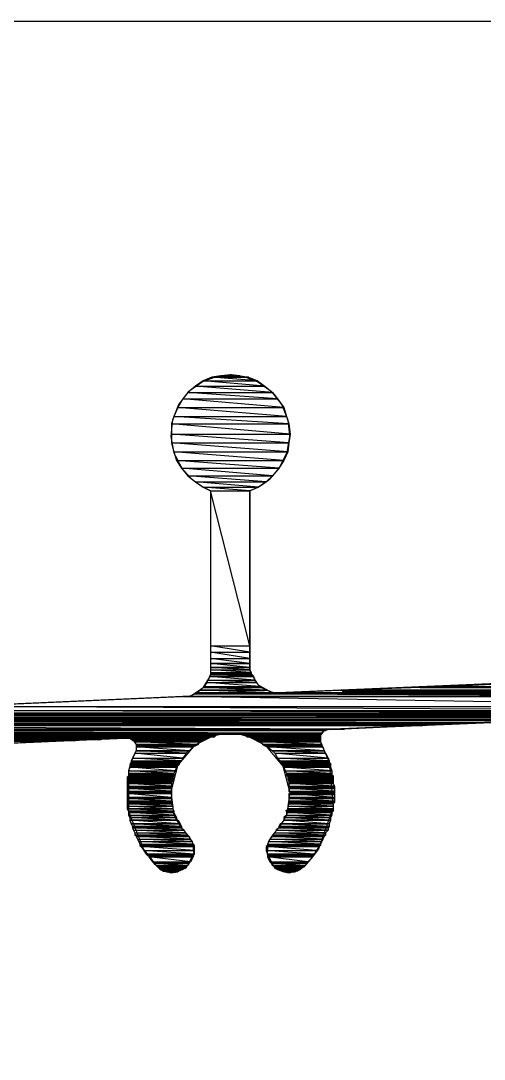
# Model space of a CAD drawing. Extents: x 0 to 8.2, y 0 to 11.7.
# Drawn here: x 2.998 to 3.61, y 5.639 to 7.012 of the extents above; entities that cross this region are included whole.
import ezdxf

# ---------------------------------------------------------------- set-up
doc = ezdxf.new("R2010")
doc.units = 0
doc.layers.get('0').update_dxf_attribs({"linetype": 'CONTINUOUS'})

msp = doc.modelspace()

# ---------------------------------------------------------------- linework, layer by layer
at = {"color": 0, "const_width": 0.00167}
for points in [[(3.86301, 7.01124), (1.35221, 7.01124)], [(3.3004, 6.39051), (3.3004, 6.162), (3.3004, 6.15365), (3.30203, 6.14903), (3.31185, 6.13357), (3.32747, 6.12478), (3.33208, 6.12354), (3.34044, 6.12354), (3.89133, 6.14697), (3.90136, 6.14865), (3.90804, 6.15033), (3.91635, 6.15696), (3.92144, 6.162), (3.92643, 6.16862), (3.92811, 6.17697), (3.92979, 6.18533), (3.92979, 6.76758), (3.88803, 6.76758)], [(3.3004, 6.39051), (3.31207, 6.39551), (3.3221, 6.40218), (3.32693, 6.40597), (3.33919, 6.42025), (3.34944, 6.44081), (3.35325, 6.46257), (3.35092, 6.48421), (3.34272, 6.50439), (3.32915, 6.52171), (3.31049, 6.53483), (3.29308, 6.54139), (3.28711, 6.54237), (3.27533, 6.54406), (3.26199, 6.54237), (3.25597, 6.5415), (3.23856, 6.53521), (3.21989, 6.52214), (3.20637, 6.50467), (3.19835, 6.48421), (3.19618, 6.46229), (3.20025, 6.44032), (3.21094, 6.41982), (3.22364, 6.40587), (3.22863, 6.40218), (3.23867, 6.39551), (3.24864, 6.39051)], [(1.96658, 6.39051), (1.96658, 6.10519), (1.96821, 6.0969), (1.97157, 6.08686), (1.97657, 6.08018), (1.98156, 6.07357), (1.9899, 6.06853), (1.99821, 6.06689), (2.00836, 6.06521), (3.21186, 6.11854), (3.22032, 6.11854), (3.22407, 6.12022), (3.23822, 6.12983), (3.2474, 6.14447), (3.24864, 6.14865), (3.24864, 6.15696), (3.24864, 6.39051)], [(3.96149, 5.63971), (3.74615, 5.63971), (3.74615, 5.68815), (3.88971, 5.68815), (3.89968, 5.68978), (3.90429, 5.69189), (3.91769, 5.70047), (3.926, 5.71479), (3.92811, 5.71978), (3.92979, 5.72814), (3.92979, 6.05524), (3.92811, 6.06521), (3.92725, 6.06896), (3.91678, 6.08524), (3.90132, 6.09483), (3.898, 6.09521), (3.88803, 6.09521), (3.40554, 6.07519), (3.39887, 6.07357), (3.39551, 6.07021), (3.39387, 6.06689), (3.39387, 6.06185), (3.39387, 6.05854)], [(3.15013, 6.04676), (3.15013, 6.05176), (3.15013, 6.05524), (3.14675, 6.06022), (3.14176, 6.06353), (3.13846, 6.06353), (2.07178, 6.01676), (2.06668, 6.01676), (2.06332, 6.01346), (2.06, 6.0101), (2.06, 6.0051), (2.06168, 6.00011)], [(3.3304, 5.935), (3.33876, 5.94499), (3.34554, 5.95503), (3.34956, 5.96311), (3.35351, 5.99138), (3.3444, 6.02621), (3.32129, 6.05388), (3.29601, 6.06711), (3.28711, 6.06853), (3.27533, 6.06853), (3.26199, 6.06853), (3.25315, 6.06711), (3.22797, 6.05436), (3.20518, 6.02746), (3.19624, 5.99274), (3.19982, 5.96365), (3.20356, 5.95503), (3.21024, 5.94499), (3.21864, 5.935)], [(3.37386, 5.89501), (3.38385, 5.90668), (3.39133, 5.91672), (3.41097, 5.97254), (3.40549, 6.03179), (3.4005, 6.04346), (3.39387, 6.05854)], [(3.15013, 6.04676), (3.14344, 6.03179), (3.14051, 6.02138), (3.14008, 5.96696), (3.15978, 5.91667), (3.16689, 5.90831), (3.17686, 5.89501)], [(3.17686, 5.89501), (3.18186, 5.88997), (3.18587, 5.88747), (3.20171, 5.88596), (3.21815, 5.89501), (3.22651, 5.91162), (3.22456, 5.92649), (3.222, 5.93001), (3.21864, 5.935)], [(3.3304, 5.935), (3.3271, 5.93001), (3.32476, 5.92594), (3.32346, 5.91043), (3.33208, 5.89437), (3.34819, 5.88618), (3.36322, 5.88764), (3.36719, 5.88997), (3.37386, 5.89501)]]:
    msp.add_lwpolyline(points, dxfattribs=at)
at = {"color": 0}
for points in [[(3.25032, 6.54075), (3.23867, 6.53575), (3.31044, 6.53575), (3.25032, 6.54075)], [(3.26199, 6.54237), (3.25032, 6.54075), (3.29878, 6.54075), (3.26199, 6.54237)], [(3.25032, 6.54075), (3.29878, 6.54075), (3.31044, 6.53575), (3.25032, 6.54075)], [(3.27533, 6.54406), (3.26199, 6.54237), (3.28711, 6.54237), (3.27533, 6.54406)], [(3.26199, 6.54237), (3.28711, 6.54237), (3.29878, 6.54075), (3.26199, 6.54237)], [(3.22863, 6.52908), (3.21864, 6.52072), (3.3304, 6.52072), (3.22863, 6.52908)], [(3.23867, 6.53575), (3.22863, 6.52908), (3.32042, 6.52908), (3.23867, 6.53575)], [(3.22863, 6.52908), (3.32042, 6.52908), (3.3304, 6.52072), (3.22863, 6.52908)], [(3.23867, 6.53575), (3.31044, 6.53575), (3.32042, 6.52908), (3.23867, 6.53575)], [(3.21186, 6.51232), (3.20518, 6.50065), (3.34554, 6.50065), (3.21186, 6.51232)], [(3.21864, 6.52072), (3.21186, 6.51232), (3.33708, 6.51232), (3.21864, 6.52072)], [(3.21186, 6.51232), (3.33708, 6.51232), (3.34554, 6.50065), (3.21186, 6.51232)], [(3.21864, 6.52072), (3.3304, 6.52072), (3.33708, 6.51232), (3.21864, 6.52072)], [(3.20518, 6.50065), (3.20019, 6.48893), (3.34885, 6.48893), (3.20518, 6.50065)], [(3.20518, 6.50065), (3.34554, 6.50065), (3.34885, 6.48893), (3.20518, 6.50065)], [(3.20019, 6.48893), (3.19689, 6.47894), (3.35221, 6.47894), (3.20019, 6.48893)], [(3.20019, 6.48893), (3.34885, 6.48893), (3.35221, 6.47894), (3.20019, 6.48893)], [(3.19689, 6.47894), (3.19689, 6.4656), (3.35385, 6.4656), (3.19689, 6.47894)], [(3.19689, 6.47894), (3.35221, 6.47894), (3.35385, 6.4656), (3.19689, 6.47894)], [(3.19689, 6.4656), (3.19689, 6.45394), (3.35221, 6.45394), (3.19689, 6.4656)], [(3.19689, 6.4656), (3.35385, 6.4656), (3.35221, 6.45394), (3.19689, 6.4656)], [(3.19689, 6.45394), (3.20019, 6.44228), (3.35053, 6.44228), (3.19689, 6.45394)], [(3.19689, 6.45394), (3.35221, 6.45394), (3.35053, 6.44228), (3.19689, 6.45394)], [(3.20019, 6.44228), (3.20356, 6.43061), (3.34554, 6.43061), (3.20019, 6.44228)], [(3.20019, 6.44228), (3.35053, 6.44228), (3.34554, 6.43061), (3.20019, 6.44228)], [(3.20356, 6.43061), (3.21024, 6.42051), (3.33876, 6.42051), (3.20356, 6.43061)], [(3.20356, 6.43061), (3.34554, 6.43061), (3.33876, 6.42051), (3.20356, 6.43061)], [(3.21024, 6.42051), (3.21864, 6.41054), (3.3304, 6.41054), (3.21024, 6.42051)], [(3.21024, 6.42051), (3.33876, 6.42051), (3.3304, 6.41054), (3.21024, 6.42051)], [(3.21864, 6.41054), (3.22863, 6.40218), (3.3221, 6.40218), (3.21864, 6.41054)], [(3.21864, 6.41054), (3.3304, 6.41054), (3.3221, 6.40218), (3.21864, 6.41054)], [(3.22863, 6.40218), (3.23867, 6.39551), (3.31207, 6.39551), (3.22863, 6.40218)], [(3.22863, 6.40218), (3.3221, 6.40218), (3.31207, 6.39551), (3.22863, 6.40218)], [(3.23867, 6.39551), (3.24864, 6.39051), (3.3004, 6.39051), (3.23867, 6.39551)], [(3.23867, 6.39551), (3.31207, 6.39551), (3.3004, 6.39051), (3.23867, 6.39551)], [(3.24864, 6.39051), (3.24864, 6.18533), (3.3004, 6.18533), (3.24864, 6.39051)], [(3.24864, 6.39051), (3.3004, 6.39051), (3.3004, 6.18533), (3.24864, 6.39051)], [(3.24864, 6.18533), (3.24864, 6.17697), (3.3004, 6.17697), (3.24864, 6.18533)], [(3.24864, 6.18533), (3.3004, 6.18533), (3.3004, 6.17697), (3.24864, 6.18533)], [(3.24864, 6.17697), (3.24864, 6.16862), (3.3004, 6.16862), (3.24864, 6.17697)], [(3.24864, 6.17697), (3.3004, 6.17697), (3.3004, 6.16862), (3.24864, 6.17697)], [(3.24864, 6.16862), (3.24864, 6.162), (3.3004, 6.162), (3.24864, 6.16862)], [(3.24864, 6.16862), (3.3004, 6.16862), (3.3004, 6.162), (3.24864, 6.16862)], [(3.24864, 6.162), (3.3004, 6.162), (3.24864, 6.162)], [(3.24864, 6.162), (3.24864, 6.15696), (3.3004, 6.15696), (3.24864, 6.162)], [(3.24864, 6.162), (3.3004, 6.162), (3.3004, 6.15696), (3.24864, 6.162)], [(3.24864, 6.15696), (3.24864, 6.15696), (3.3004, 6.15696), (3.24864, 6.15696)], [(3.24864, 6.15696), (3.3004, 6.15696), (3.3004, 6.15696), (3.24864, 6.15696)], [(3.24864, 6.15696), (3.24864, 6.15365), (3.3004, 6.15365), (3.24864, 6.15696)], [(3.24864, 6.15696), (3.3004, 6.15696), (3.3004, 6.15365), (3.24864, 6.15696)], [(3.24864, 6.15365), (3.24864, 6.15033), (3.30208, 6.15033), (3.24864, 6.15365)], [(3.24864, 6.15365), (3.3004, 6.15365), (3.30208, 6.15033), (3.24864, 6.15365)], [(3.24533, 6.14019), (3.24365, 6.13688), (3.30875, 6.13688), (3.24533, 6.14019)], [(3.24696, 6.14518), (3.24533, 6.14019), (3.30707, 6.14019), (3.24696, 6.14518)], [(3.24533, 6.14019), (3.30707, 6.14019), (3.30875, 6.13688), (3.24533, 6.14019)], [(3.24864, 6.14697), (3.24696, 6.14518), (3.30539, 6.14518), (3.24864, 6.14697)], [(3.24696, 6.14518), (3.30539, 6.14518), (3.30707, 6.14019), (3.24696, 6.14518)], [(3.24864, 6.15033), (3.24864, 6.14865), (3.30208, 6.14865), (3.24864, 6.15033)], [(3.24864, 6.15033), (3.30208, 6.15033), (3.30208, 6.14865), (3.24864, 6.15033)], [(3.24864, 6.14865), (3.30208, 6.14865), (3.24864, 6.14865)], [(3.24864, 6.14865), (3.24864, 6.14697), (3.30376, 6.14697), (3.24864, 6.14865)], [(3.24864, 6.14865), (3.30208, 6.14865), (3.30376, 6.14697), (3.24864, 6.14865)], [(3.24864, 6.14697), (3.30376, 6.14697), (3.30539, 6.14518), (3.24864, 6.14697)], [(3.23529, 6.1269), (3.23031, 6.12354), (3.33208, 6.12354), (3.23529, 6.1269)], [(3.23867, 6.13021), (3.23529, 6.1269), (3.32374, 6.1269), (3.23867, 6.13021)], [(3.23529, 6.1269), (3.32374, 6.1269), (3.23529, 6.1269)], [(3.23529, 6.1269), (3.32374, 6.1269), (3.33208, 6.12354), (3.23529, 6.1269)], [(3.24029, 6.13189), (3.23867, 6.13021), (3.31543, 6.13021), (3.24029, 6.13189)], [(3.23867, 6.13021), (3.31543, 6.13021), (3.32374, 6.1269), (3.23867, 6.13021)], [(3.24365, 6.13688), (3.24029, 6.13189), (3.31375, 6.13189), (3.24365, 6.13688)], [(3.24029, 6.13189), (3.31375, 6.13189), (3.31543, 6.13021), (3.24029, 6.13189)], [(3.24365, 6.13688), (3.30875, 6.13688), (3.31375, 6.13189), (3.24365, 6.13688)], [(3.41894, 6.1269), (3.35553, 6.12354), (3.97982, 6.12354), (3.41894, 6.1269)], [(3.41894, 6.1269), (3.97982, 6.1269), (3.97982, 6.12354), (3.41894, 6.1269)], [(3.42333, 6.12668), (3.97999, 6.12668), (3.97999, 6.125), (3.42333, 6.125), (3.42333, 6.12668)], [(3.52572, 6.13021), (3.42563, 6.1269), (3.97982, 6.1269), (3.52572, 6.13021)], [(3.42563, 6.1269), (3.97982, 6.1269), (3.42563, 6.1269)], [(3.56917, 6.13189), (3.52572, 6.13021), (3.97982, 6.13021), (3.56917, 6.13189)], [(3.52572, 6.13021), (3.97982, 6.13021), (3.97982, 6.1269), (3.52572, 6.13021)], [(3.67106, 6.13688), (3.56917, 6.13189), (3.97982, 6.13189), (3.67106, 6.13688)], [(3.56917, 6.13189), (3.97982, 6.13189), (3.97982, 6.13021), (3.56917, 6.13189)], [(3.21186, 6.11854), (2.92144, 6.10519), (3.97982, 6.10519), (3.21186, 6.11854)], [(3.22032, 6.11854), (3.21186, 6.11854), (3.97982, 6.11854), (3.22032, 6.11854)], [(3.21186, 6.11854), (3.97982, 6.11854), (3.97982, 6.10519), (3.21186, 6.11854)], [(3.22863, 6.12185), (3.22032, 6.11854), (3.97982, 6.11854), (3.22863, 6.12185)], [(3.22032, 6.11854), (3.97982, 6.11854), (3.97982, 6.11854), (3.22032, 6.11854)], [(3.23031, 6.12354), (3.22863, 6.12185), (3.97982, 6.12185), (3.23031, 6.12354)], [(3.22863, 6.12185), (3.97982, 6.12185), (3.97982, 6.11854), (3.22863, 6.12185)], [(3.23031, 6.12354), (3.23031, 6.12354), (3.34044, 6.12354), (3.23031, 6.12354)], [(3.23031, 6.12354), (3.33208, 6.12354), (3.34044, 6.12354), (3.23031, 6.12354)], [(3.23031, 6.12354), (3.97982, 6.12354), (3.97982, 6.12185), (3.23031, 6.12354)], [(3.35553, 6.12354), (3.34044, 6.12354), (3.97982, 6.12354), (3.35553, 6.12354)], [(3.35553, 6.12354), (3.97982, 6.12354), (3.97982, 6.12354), (3.35553, 6.12354)], [(2.79292, 6.10021), (2.71283, 6.0969), (3.97982, 6.0969), (2.79292, 6.10021)], [(2.92144, 6.10519), (2.79292, 6.10021), (3.97982, 6.10021), (2.92144, 6.10519)], [(2.79292, 6.10021), (3.97982, 6.10021), (3.97982, 6.0969), (2.79292, 6.10021)], [(2.92144, 6.10519), (3.97982, 6.10519), (3.97982, 6.10021), (2.92144, 6.10519)], [(2.4056, 6.08356), (2.36719, 6.08187), (3.55751, 6.08187), (2.4056, 6.08356)], [(2.51238, 6.08686), (2.4056, 6.08356), (3.59581, 6.08356), (2.51238, 6.08686)], [(2.4056, 6.08356), (3.59581, 6.08356), (3.55751, 6.08187), (2.4056, 6.08356)], [(2.51238, 6.08686), (3.70437, 6.08686), (3.59581, 6.08356), (2.51238, 6.08686)], [(2.51335, 6.08832), (3.70503, 6.08832), (3.70503, 6.08664), (2.51335, 6.08664), (2.51335, 6.08832)], [(2.59429, 6.09022), (2.51406, 6.08686), (3.70606, 6.08686), (2.59429, 6.09022)], [(2.51406, 6.08686), (3.70606, 6.08686), (2.51406, 6.08686)], [(2.62093, 6.09185), (2.59429, 6.09022), (3.7845, 6.09022), (2.62093, 6.09185)], [(2.59429, 6.09022), (3.7845, 6.09022), (3.70606, 6.08686), (2.59429, 6.09022)], [(2.68272, 6.09521), (2.62093, 6.09185), (3.81125, 6.09185), (2.68272, 6.09521)], [(2.62093, 6.09185), (3.81125, 6.09185), (3.7845, 6.09022), (2.62093, 6.09185)], [(2.68272, 6.09521), (3.87468, 6.09521), (3.81125, 6.09185), (2.68272, 6.09521)], [(2.71283, 6.0969), (2.69769, 6.09521), (3.97982, 6.09521), (2.71283, 6.0969)], [(2.69769, 6.09521), (3.88803, 6.09521), (2.69769, 6.09521)], [(2.69835, 6.095), (3.875, 6.095), (3.875, 6.09332), (2.69835, 6.09332), (2.69835, 6.095)], [(2.71283, 6.0969), (3.97982, 6.0969), (3.97982, 6.09521), (2.71283, 6.0969)], [(2.08501, 6.06999), (3.39501, 6.06999), (3.39501, 6.06836), (2.08501, 6.06836), (2.08501, 6.06999)], [(2.09179, 6.07021), (2.08675, 6.06853), (3.39551, 6.06853), (2.09179, 6.07021)], [(2.12011, 6.07021), (2.09179, 6.07021), (3.39551, 6.07021), (2.12011, 6.07021)], [(2.09179, 6.07021), (3.39551, 6.07021), (3.39551, 6.06853), (2.09179, 6.07021)], [(2.18685, 6.07357), (2.12011, 6.07021), (3.39551, 6.07021), (2.18685, 6.07357)], [(2.12011, 6.07021), (3.39551, 6.07021), (3.39551, 6.07021), (2.12011, 6.07021)], [(2.19189, 6.07357), (2.18685, 6.07357), (3.39887, 6.07357), (2.19189, 6.07357)], [(2.18685, 6.07357), (3.39887, 6.07357), (3.39551, 6.07021), (2.18685, 6.07357)], [(2.19168, 6.07497), (3.40001, 6.07497), (3.40001, 6.07335), (2.19168, 6.07335), (2.19168, 6.07497)], [(2.19189, 6.07357), (3.4005, 6.07357), (3.39887, 6.07357), (2.19189, 6.07357)], [(2.21365, 6.07519), (2.19353, 6.07357), (3.4005, 6.07357), (2.21365, 6.07519)], [(2.19353, 6.07357), (3.4005, 6.07357), (2.19353, 6.07357)], [(2.23529, 6.07519), (2.21365, 6.07519), (3.40554, 6.07519), (2.23529, 6.07519)], [(2.21365, 6.07519), (3.40554, 6.07519), (3.4005, 6.07357), (2.21365, 6.07519)], [(2.33886, 6.08018), (2.23529, 6.07519), (3.42563, 6.07519), (2.33886, 6.08018)], [(2.23529, 6.07519), (3.42563, 6.07519), (3.40554, 6.07519), (2.23529, 6.07519)], [(2.36719, 6.08187), (2.33886, 6.08018), (3.52908, 6.08018), (2.36719, 6.08187)], [(2.33886, 6.08018), (3.52908, 6.08018), (3.42563, 6.07519), (2.33886, 6.08018)], [(2.36719, 6.08187), (3.55751, 6.08187), (3.52908, 6.08018), (2.36719, 6.08187)], [(1.87136, 6.06022), (3.06, 6.06022), (2.99658, 6.05854), (1.87136, 6.06022)], [(1.88146, 6.06185), (1.87804, 6.06022), (3.06999, 6.06022), (1.88146, 6.06185)], [(1.87804, 6.06022), (3.06999, 6.06022), (1.87804, 6.06022)], [(1.87831, 6.06168), (3.06168, 6.06168), (3.06168, 6.06), (1.87831, 6.06), (1.87831, 6.06168)], [(1.88644, 6.06185), (1.88146, 6.06185), (3.07835, 6.06185), (1.88644, 6.06185)], [(1.88146, 6.06185), (3.07835, 6.06185), (3.06999, 6.06022), (1.88146, 6.06185)], [(1.88981, 6.06353), (1.88644, 6.06185), (3.10346, 6.06185), (1.88981, 6.06353)], [(1.88644, 6.06185), (3.09842, 6.06185), (1.88644, 6.06185)], [(1.88644, 6.06185), (3.10346, 6.06185), (1.88644, 6.06185)], [(1.88644, 6.06185), (3.09842, 6.06185), (3.07835, 6.06185), (1.88644, 6.06185)], [(1.89144, 6.06353), (1.88981, 6.06353), (3.12011, 6.06353), (1.89144, 6.06353)], [(1.88981, 6.06353), (3.12011, 6.06353), (3.10346, 6.06185), (1.88981, 6.06353)], [(1.89481, 6.06521), (1.89144, 6.06353), (3.24533, 6.06353), (1.89481, 6.06521)], [(1.89144, 6.06353), (3.13846, 6.06353), (3.12011, 6.06353), (1.89144, 6.06353)], [(1.89649, 6.06521), (1.89481, 6.06521), (3.24864, 6.06521), (1.89649, 6.06521)], [(1.89481, 6.06521), (3.24864, 6.06521), (3.24533, 6.06353), (1.89481, 6.06521)], [(1.89649, 6.06521), (3.25364, 6.06521), (1.89649, 6.06521)], [(1.89649, 6.06521), (3.25032, 6.06521), (1.89649, 6.06521)], [(1.89649, 6.06521), (3.25032, 6.06521), (3.24864, 6.06521), (1.89649, 6.06521)], [(1.89665, 6.06668), (3.25, 6.06668), (3.25, 6.065), (1.89665, 6.065), (1.89665, 6.06668)], [(2.02333, 6.06689), (2.00836, 6.06521), (3.25364, 6.06521), (2.02333, 6.06689)], [(2.06168, 6.06853), (2.02333, 6.06689), (3.25532, 6.06689), (2.06168, 6.06853)], [(2.02333, 6.06689), (3.25532, 6.06689), (2.02333, 6.06689)], [(2.02333, 6.06689), (3.25532, 6.06689), (3.25364, 6.06521), (2.02333, 6.06689)], [(2.08344, 6.06853), (2.06168, 6.06853), (3.26199, 6.06853), (2.08344, 6.06853)], [(2.06168, 6.06853), (3.26199, 6.06853), (3.25532, 6.06689), (2.06168, 6.06853)], [(2.08344, 6.06853), (3.27533, 6.06853), (3.26199, 6.06853), (2.08344, 6.06853)], [(2.08675, 6.06853), (3.39551, 6.06853), (2.08675, 6.06853)], [(3.13846, 6.06353), (3.14176, 6.06353), (3.24365, 6.06353), (3.13846, 6.06353)], [(3.13846, 6.06353), (3.24533, 6.06353), (3.24365, 6.06353), (3.13846, 6.06353)], [(3.14176, 6.06353), (3.14344, 6.06185), (3.24197, 6.06185), (3.14176, 6.06353)], [(3.14176, 6.06353), (3.24365, 6.06353), (3.24197, 6.06185), (3.14176, 6.06353)], [(3.14344, 6.06185), (3.24197, 6.06185), (3.14344, 6.06185)], [(3.14344, 6.06185), (3.14513, 6.06185), (3.23867, 6.06185), (3.14344, 6.06185)], [(3.14344, 6.06185), (3.24197, 6.06185), (3.23867, 6.06185), (3.14344, 6.06185)], [(3.14513, 6.06185), (3.14513, 6.06022), (3.23867, 6.06022), (3.14513, 6.06185)], [(3.14513, 6.06185), (3.23867, 6.06185), (3.23867, 6.06022), (3.14513, 6.06185)], [(3.14513, 6.06022), (3.23867, 6.06022), (3.14513, 6.06022)], [(3.14675, 6.06022), (3.14844, 6.05854), (3.23367, 6.05854), (3.14675, 6.06022)], [(3.14675, 6.06022), (3.23867, 6.06022), (3.23367, 6.05854), (3.14675, 6.06022)], [(3.14844, 6.05854), (3.15013, 6.05524), (3.23199, 6.05524), (3.14844, 6.05854)], [(3.14844, 6.05854), (3.23367, 6.05854), (3.23199, 6.05524), (3.14844, 6.05854)], [(3.27533, 6.06853), (3.28711, 6.06853), (3.39387, 6.06853), (3.27533, 6.06853)], [(3.27533, 6.06853), (3.39551, 6.06853), (3.39387, 6.06853), (3.27533, 6.06853)], [(3.28711, 6.06853), (3.29372, 6.06689), (3.39387, 6.06689), (3.28711, 6.06853)], [(3.28711, 6.06853), (3.39387, 6.06853), (3.39387, 6.06689), (3.28711, 6.06853)], [(3.29372, 6.06689), (3.39387, 6.06689), (3.29372, 6.06689)], [(3.29372, 6.06689), (3.2971, 6.06521), (3.39387, 6.06521), (3.29372, 6.06689)], [(3.29372, 6.06689), (3.39387, 6.06689), (3.39387, 6.06521), (3.29372, 6.06689)], [(3.2971, 6.06521), (3.39387, 6.06521), (3.2971, 6.06521)], [(3.29878, 6.06521), (3.39387, 6.06521), (3.29878, 6.06521)], [(3.29878, 6.06521), (3.3004, 6.06521), (3.39387, 6.06521), (3.29878, 6.06521)], [(3.29878, 6.06521), (3.39387, 6.06521), (3.39387, 6.06521), (3.29878, 6.06521)], [(3.3004, 6.06521), (3.30376, 6.06353), (3.39387, 6.06353), (3.3004, 6.06521)], [(3.3004, 6.06521), (3.39387, 6.06521), (3.39387, 6.06353), (3.3004, 6.06521)], [(3.30376, 6.06353), (3.30539, 6.06353), (3.39387, 6.06353), (3.30376, 6.06353)], [(3.30376, 6.06353), (3.39387, 6.06353), (3.39387, 6.06353), (3.30376, 6.06353)], [(3.30539, 6.06353), (3.30707, 6.06185), (3.39387, 6.06185), (3.30539, 6.06353)], [(3.30539, 6.06353), (3.39387, 6.06353), (3.39387, 6.06185), (3.30539, 6.06353)], [(3.30707, 6.06185), (3.39387, 6.06185), (3.30707, 6.06185)], [(3.30875, 6.06185), (3.31044, 6.06185), (3.39387, 6.06185), (3.30875, 6.06185)], [(3.30875, 6.06185), (3.39387, 6.06185), (3.39387, 6.06185), (3.30875, 6.06185)], [(3.31044, 6.06185), (3.31044, 6.06022), (3.39387, 6.06022), (3.31044, 6.06185)], [(3.31044, 6.06185), (3.39387, 6.06185), (3.39387, 6.06022), (3.31044, 6.06185)], [(3.31044, 6.06022), (3.39387, 6.06022), (3.31044, 6.06022)], [(3.31207, 6.06022), (3.31543, 6.05854), (3.39387, 6.05854), (3.31207, 6.06022)], [(3.31207, 6.06022), (3.39387, 6.06022), (3.39387, 6.05854), (3.31207, 6.06022)], [(3.31543, 6.05854), (3.31706, 6.05524), (3.39551, 6.05524), (3.31543, 6.05854)], [(3.31543, 6.05854), (3.39387, 6.05854), (3.39551, 6.05524), (3.31543, 6.05854)], [(3.14844, 6.04346), (3.14513, 6.03678), (3.21186, 6.03678), (3.14844, 6.04346)], [(3.15013, 6.04676), (3.14844, 6.04346), (3.21685, 6.04346), (3.15013, 6.04676)], [(3.14844, 6.04346), (3.21685, 6.04346), (3.21186, 6.03678), (3.14844, 6.04346)], [(3.15013, 6.05524), (3.23199, 6.05524), (3.15013, 6.05524)], [(3.15013, 6.05524), (3.15013, 6.05344), (3.22863, 6.05344), (3.15013, 6.05524)], [(3.15013, 6.05524), (3.23199, 6.05524), (3.22863, 6.05344), (3.15013, 6.05524)], [(3.15013, 6.05344), (3.15013, 6.05176), (3.22532, 6.05176), (3.15013, 6.05344)], [(3.15013, 6.05344), (3.22863, 6.05344), (3.22532, 6.05176), (3.15013, 6.05344)], [(3.15013, 6.05176), (3.15013, 6.04676), (3.22032, 6.04676), (3.15013, 6.05176)], [(3.15013, 6.05176), (3.22532, 6.05176), (3.22032, 6.04676), (3.15013, 6.05176)], [(3.15013, 6.04676), (3.15013, 6.04676), (3.21864, 6.04676), (3.15013, 6.04676)], [(3.15013, 6.04676), (3.22032, 6.04676), (3.21864, 6.04676), (3.15013, 6.04676)], [(3.15013, 6.04676), (3.21864, 6.04676), (3.21685, 6.04346), (3.15013, 6.04676)], [(3.31706, 6.05524), (3.39551, 6.05524), (3.31706, 6.05524)], [(3.31706, 6.05524), (3.32042, 6.05344), (3.39551, 6.05344), (3.31706, 6.05524)], [(3.31706, 6.05524), (3.39551, 6.05524), (3.39551, 6.05344), (3.31706, 6.05524)], [(3.32042, 6.05344), (3.32374, 6.05176), (3.39719, 6.05176), (3.32042, 6.05344)], [(3.32042, 6.05344), (3.39551, 6.05344), (3.39719, 6.05176), (3.32042, 6.05344)], [(3.32374, 6.05176), (3.3304, 6.04676), (3.39887, 6.04676), (3.32374, 6.05176)], [(3.32374, 6.05176), (3.39719, 6.05176), (3.39887, 6.04676), (3.32374, 6.05176)], [(3.3304, 6.04676), (3.3304, 6.04676), (3.39887, 6.04676), (3.3304, 6.04676)], [(3.3304, 6.04676), (3.39887, 6.04676), (3.39887, 6.04676), (3.3304, 6.04676)], [(3.3304, 6.04676), (3.33376, 6.04346), (3.4005, 6.04346), (3.3304, 6.04676)], [(3.3304, 6.04676), (3.39887, 6.04676), (3.4005, 6.04346), (3.3304, 6.04676)], [(3.33376, 6.04346), (3.33708, 6.03678), (3.40386, 6.03678), (3.33376, 6.04346)], [(3.33376, 6.04346), (3.4005, 6.04346), (3.40386, 6.03678), (3.33376, 6.04346)], [(3.14344, 6.03011), (3.14176, 6.02843), (3.20688, 6.02843), (3.14344, 6.03011)], [(3.14176, 6.02843), (3.14176, 6.02675), (3.20518, 6.02675), (3.14176, 6.02843)], [(3.14176, 6.02843), (3.20688, 6.02843), (3.20518, 6.02675), (3.14176, 6.02843)], [(3.14513, 6.03678), (3.14344, 6.03342), (3.21024, 6.03342), (3.14513, 6.03678)], [(3.14344, 6.03342), (3.14344, 6.03179), (3.20856, 6.03179), (3.14344, 6.03342)], [(3.14344, 6.03342), (3.21024, 6.03342), (3.20856, 6.03179), (3.14344, 6.03342)], [(3.14344, 6.03179), (3.20856, 6.03179), (3.14344, 6.03179)], [(3.14344, 6.03179), (3.14344, 6.03179), (3.20856, 6.03179), (3.14344, 6.03179)], [(3.14344, 6.03179), (3.20856, 6.03179), (3.20856, 6.03179), (3.14344, 6.03179)], [(3.14344, 6.03179), (3.14344, 6.03011), (3.20688, 6.03011), (3.14344, 6.03179)], [(3.14344, 6.03179), (3.20856, 6.03179), (3.20688, 6.03011), (3.14344, 6.03179)], [(3.14344, 6.03011), (3.20688, 6.03011), (3.20688, 6.02843), (3.14344, 6.03011)], [(3.14513, 6.03678), (3.21186, 6.03678), (3.21024, 6.03342), (3.14513, 6.03678)], [(3.33708, 6.03678), (3.34044, 6.03342), (3.40554, 6.03342), (3.33708, 6.03678)], [(3.33708, 6.03678), (3.40386, 6.03678), (3.40554, 6.03342), (3.33708, 6.03678)], [(3.34044, 6.03342), (3.34044, 6.03179), (3.40554, 6.03179), (3.34044, 6.03342)], [(3.34044, 6.03342), (3.40554, 6.03342), (3.40554, 6.03179), (3.34044, 6.03342)], [(3.34044, 6.03179), (3.40554, 6.03179), (3.34044, 6.03179)], [(3.34044, 6.03179), (3.34044, 6.03179), (3.40554, 6.03179), (3.34044, 6.03179)], [(3.34044, 6.03179), (3.40554, 6.03179), (3.40554, 6.03179), (3.34044, 6.03179)], [(3.34044, 6.03179), (3.34375, 6.03011), (3.40717, 6.03011), (3.34044, 6.03179)], [(3.34044, 6.03179), (3.40554, 6.03179), (3.40717, 6.03011), (3.34044, 6.03179)], [(3.34375, 6.03011), (3.34375, 6.02843), (3.40717, 6.02843), (3.34375, 6.03011)], [(3.34375, 6.03011), (3.40717, 6.03011), (3.40717, 6.02843), (3.34375, 6.03011)], [(3.34375, 6.02843), (3.34554, 6.02675), (3.40717, 6.02675), (3.34375, 6.02843)], [(3.34375, 6.02843), (3.40717, 6.02843), (3.40717, 6.02675), (3.34375, 6.02843)], [(3.14176, 6.02512), (3.14008, 6.02013), (3.20188, 6.02013), (3.14176, 6.02512)], [(3.14008, 6.02013), (3.14008, 6.01676), (3.20019, 6.01676), (3.14008, 6.02013)], [(3.14008, 6.02013), (3.20188, 6.02013), (3.20019, 6.01676), (3.14008, 6.02013)], [(3.14008, 6.01676), (3.14008, 6.01676), (3.20019, 6.01676), (3.14008, 6.01676)], [(3.14008, 6.01676), (3.20019, 6.01676), (3.20019, 6.01676), (3.14008, 6.01676)], [(3.14008, 6.01676), (3.14008, 6.01508), (3.20019, 6.01508), (3.14008, 6.01676)], [(3.14008, 6.01676), (3.20019, 6.01676), (3.20019, 6.01508), (3.14008, 6.01676)], [(3.14008, 6.01508), (3.20019, 6.01508), (3.14008, 6.01508)], [(3.14008, 6.01508), (3.14008, 6.01346), (3.20019, 6.01346), (3.14008, 6.01508)], [(3.14008, 6.01508), (3.20019, 6.01508), (3.20019, 6.01346), (3.14008, 6.01508)], [(3.14176, 6.02675), (3.14176, 6.02512), (3.20356, 6.02512), (3.14176, 6.02675)], [(3.14176, 6.02675), (3.20518, 6.02675), (3.20356, 6.02512), (3.14176, 6.02675)], [(3.14176, 6.02512), (3.20356, 6.02512), (3.20188, 6.02013), (3.14176, 6.02512)], [(3.34554, 6.02675), (3.34554, 6.02512), (3.40717, 6.02512), (3.34554, 6.02675)], [(3.34554, 6.02675), (3.40717, 6.02675), (3.40717, 6.02512), (3.34554, 6.02675)], [(3.34554, 6.02512), (3.34717, 6.02013), (3.40896, 6.02013), (3.34554, 6.02512)], [(3.34554, 6.02512), (3.40717, 6.02512), (3.40896, 6.02013), (3.34554, 6.02512)], [(3.34717, 6.02013), (3.34885, 6.01676), (3.40896, 6.01676), (3.34717, 6.02013)], [(3.34717, 6.02013), (3.40896, 6.02013), (3.40896, 6.01676), (3.34717, 6.02013)], [(3.34885, 6.01676), (3.34885, 6.01676), (3.40896, 6.01676), (3.34885, 6.01676)], [(3.34885, 6.01676), (3.40896, 6.01676), (3.40896, 6.01676), (3.34885, 6.01676)], [(3.34885, 6.01676), (3.34885, 6.01508), (3.40896, 6.01508), (3.34885, 6.01676)], [(3.34885, 6.01676), (3.40896, 6.01676), (3.40896, 6.01508), (3.34885, 6.01676)], [(3.34885, 6.01508), (3.40896, 6.01508), (3.34885, 6.01508)], [(3.34885, 6.01508), (3.34885, 6.01346), (3.41064, 6.01346), (3.34885, 6.01508)], [(3.34885, 6.01508), (3.40896, 6.01508), (3.41064, 6.01346), (3.34885, 6.01508)], [(3.14008, 6.01346), (3.13846, 6.01178), (3.19857, 6.01178), (3.14008, 6.01346)], [(3.13846, 6.01178), (3.19857, 6.01178), (3.13846, 6.01178)], [(3.13846, 6.01178), (3.13846, 6.01178), (3.19857, 6.01178), (3.13846, 6.01178)], [(3.13846, 6.01178), (3.19857, 6.01178), (3.19857, 6.01178), (3.13846, 6.01178)], [(3.13846, 6.01178), (3.13846, 6.0101), (3.19857, 6.0101), (3.13846, 6.01178)], [(3.13846, 6.01178), (3.19857, 6.01178), (3.19857, 6.0101), (3.13846, 6.01178)], [(3.13846, 6.0101), (3.13846, 6.00846), (3.19857, 6.00846), (3.13846, 6.0101)], [(3.13846, 6.0101), (3.19857, 6.0101), (3.19857, 6.00846), (3.13846, 6.0101)], [(3.13846, 6.00846), (3.13846, 6.00678), (3.19857, 6.00678), (3.13846, 6.00846)], [(3.13846, 6.00846), (3.19857, 6.00846), (3.19857, 6.00678), (3.13846, 6.00846)], [(3.13846, 6.00678), (3.13846, 6.0051), (3.19689, 6.0051), (3.13846, 6.00678)], [(3.13846, 6.00678), (3.19857, 6.00678), (3.19689, 6.0051), (3.13846, 6.00678)], [(3.13846, 6.0051), (3.13846, 6.0051), (3.19689, 6.0051), (3.13846, 6.0051)], [(3.13846, 6.0051), (3.19689, 6.0051), (3.19689, 6.0051), (3.13846, 6.0051)], [(3.13846, 6.0051), (3.13846, 6.00342), (3.19689, 6.00342), (3.13846, 6.0051)], [(3.13846, 6.0051), (3.19689, 6.0051), (3.19689, 6.00342), (3.13846, 6.0051)], [(3.13846, 6.00342), (3.19689, 6.00342), (3.13846, 6.00342)], [(3.13846, 6.00342), (3.13846, 6.00342), (3.19689, 6.00342), (3.13846, 6.00342)], [(3.13846, 6.00342), (3.19689, 6.00342), (3.19689, 6.00342), (3.13846, 6.00342)], [(3.13846, 6.00342), (3.13846, 6.00011), (3.19689, 6.00011), (3.13846, 6.00342)], [(3.13846, 6.00342), (3.19689, 6.00342), (3.19689, 6.00011), (3.13846, 6.00342)], [(3.14008, 6.01346), (3.14008, 6.01346), (3.20019, 6.01346), (3.14008, 6.01346)], [(3.14008, 6.01346), (3.20019, 6.01346), (3.20019, 6.01346), (3.14008, 6.01346)], [(3.14008, 6.01346), (3.20019, 6.01346), (3.19857, 6.01178), (3.14008, 6.01346)], [(3.34885, 6.01346), (3.35053, 6.01346), (3.41064, 6.01346), (3.34885, 6.01346)], [(3.34885, 6.01346), (3.41064, 6.01346), (3.41064, 6.01346), (3.34885, 6.01346)], [(3.35053, 6.01346), (3.35053, 6.01178), (3.41064, 6.01178), (3.35053, 6.01346)], [(3.35053, 6.01346), (3.41064, 6.01346), (3.41064, 6.01178), (3.35053, 6.01346)], [(3.35053, 6.01178), (3.41064, 6.01178), (3.35053, 6.01178)], [(3.35053, 6.01178), (3.35053, 6.01178), (3.41064, 6.01178), (3.35053, 6.01178)], [(3.35053, 6.01178), (3.41064, 6.01178), (3.41064, 6.01178), (3.35053, 6.01178)], [(3.35053, 6.01178), (3.35053, 6.0101), (3.41064, 6.0101), (3.35053, 6.01178)], [(3.35053, 6.01178), (3.41064, 6.01178), (3.41064, 6.0101), (3.35053, 6.01178)], [(3.35053, 6.0101), (3.35053, 6.00846), (3.41064, 6.00846), (3.35053, 6.0101)], [(3.35053, 6.0101), (3.41064, 6.0101), (3.41064, 6.00846), (3.35053, 6.0101)], [(3.35053, 6.00846), (3.35221, 6.00678), (3.41064, 6.00678), (3.35053, 6.00846)], [(3.35053, 6.00846), (3.41064, 6.00846), (3.41064, 6.00678), (3.35053, 6.00846)], [(3.35221, 6.00678), (3.35221, 6.0051), (3.41064, 6.0051), (3.35221, 6.00678)], [(3.35221, 6.00678), (3.41064, 6.00678), (3.41064, 6.0051), (3.35221, 6.00678)], [(3.35221, 6.0051), (3.35221, 6.0051), (3.41064, 6.0051), (3.35221, 6.0051)], [(3.35221, 6.0051), (3.41064, 6.0051), (3.41064, 6.0051), (3.35221, 6.0051)], [(3.35221, 6.0051), (3.35221, 6.00342), (3.41064, 6.00342), (3.35221, 6.0051)], [(3.35221, 6.0051), (3.41064, 6.0051), (3.41064, 6.00342), (3.35221, 6.0051)], [(3.35221, 6.00342), (3.41064, 6.00342), (3.35221, 6.00342)], [(3.35221, 6.00342), (3.35221, 6.00342), (3.41064, 6.00342), (3.35221, 6.00342)], [(3.35221, 6.00342), (3.41064, 6.00342), (3.41064, 6.00342), (3.35221, 6.00342)], [(3.35221, 6.00342), (3.35221, 6.00011), (3.41228, 6.00011), (3.35221, 6.00342)], [(3.35221, 6.00342), (3.41064, 6.00342), (3.41228, 6.00011), (3.35221, 6.00342)], [(3.13846, 6.00011), (3.13846, 5.99843), (3.19689, 5.99843), (3.13846, 6.00011)], [(3.13846, 6.00011), (3.19689, 6.00011), (3.19689, 5.99843), (3.13846, 6.00011)], [(3.13846, 5.99843), (3.19689, 5.99843), (3.13846, 5.99843)], [(3.13846, 5.99843), (3.13846, 5.99675), (3.19689, 5.99675), (3.13846, 5.99843)], [(3.13846, 5.99843), (3.19689, 5.99843), (3.19689, 5.99675), (3.13846, 5.99843)], [(3.13846, 5.99675), (3.13846, 5.99675), (3.19689, 5.99675), (3.13846, 5.99675)], [(3.13846, 5.99675), (3.19689, 5.99675), (3.19689, 5.99675), (3.13846, 5.99675)], [(3.13846, 5.99675), (3.13846, 5.99343), (3.19689, 5.99343), (3.13846, 5.99675)], [(3.13846, 5.99675), (3.19689, 5.99675), (3.19689, 5.99343), (3.13846, 5.99675)], [(3.13846, 5.99343), (3.13846, 5.99175), (3.19689, 5.99175), (3.13846, 5.99343)], [(3.13846, 5.99343), (3.19689, 5.99343), (3.19689, 5.99175), (3.13846, 5.99343)], [(3.13846, 5.99175), (3.13846, 5.99013), (3.19689, 5.99013), (3.13846, 5.99175)], [(3.13846, 5.99175), (3.19689, 5.99175), (3.19689, 5.99013), (3.13846, 5.99175)], [(3.13846, 5.99013), (3.19689, 5.99013), (3.13846, 5.99013)], [(3.13846, 5.99013), (3.13846, 5.98508), (3.19689, 5.98508), (3.13846, 5.99013)], [(3.13846, 5.99013), (3.19689, 5.99013), (3.19689, 5.98508), (3.13846, 5.99013)], [(3.35221, 6.00011), (3.35221, 5.99843), (3.41228, 5.99843), (3.35221, 6.00011)], [(3.35221, 6.00011), (3.41228, 6.00011), (3.41228, 5.99843), (3.35221, 6.00011)], [(3.35221, 5.99843), (3.41228, 5.99843), (3.35221, 5.99843)], [(3.35221, 5.99843), (3.35221, 5.99675), (3.41228, 5.99675), (3.35221, 5.99843)], [(3.35221, 5.99843), (3.41228, 5.99843), (3.41228, 5.99675), (3.35221, 5.99843)], [(3.35221, 5.99675), (3.35221, 5.99675), (3.41228, 5.99675), (3.35221, 5.99675)], [(3.35221, 5.99675), (3.41228, 5.99675), (3.41228, 5.99675), (3.35221, 5.99675)], [(3.35221, 5.99675), (3.35221, 5.99343), (3.41228, 5.99343), (3.35221, 5.99675)], [(3.35221, 5.99675), (3.41228, 5.99675), (3.41228, 5.99343), (3.35221, 5.99675)], [(3.35221, 5.99343), (3.35385, 5.99175), (3.41228, 5.99175), (3.35221, 5.99343)], [(3.35221, 5.99343), (3.41228, 5.99343), (3.41228, 5.99175), (3.35221, 5.99343)], [(3.35221, 5.99013), (3.35221, 5.98508), (3.41228, 5.98508), (3.35221, 5.99013)], [(3.35221, 5.99013), (3.41228, 5.99013), (3.41228, 5.98508), (3.35221, 5.99013)], [(3.35335, 5.99001), (3.41168, 5.99001), (3.41168, 5.98833), (3.35335, 5.98833), (3.35335, 5.99001)], [(3.35385, 5.99175), (3.35385, 5.99013), (3.41228, 5.99013), (3.35385, 5.99175)], [(3.35385, 5.99175), (3.41228, 5.99175), (3.41228, 5.99013), (3.35385, 5.99175)], [(3.35385, 5.99013), (3.41228, 5.99013), (3.35385, 5.99013)], [(3.13846, 5.98508), (3.19689, 5.98508), (3.13846, 5.98508)], [(3.13846, 5.98508), (3.13846, 5.98508), (3.19689, 5.98508), (3.13846, 5.98508)], [(3.13846, 5.98508), (3.19689, 5.98508), (3.19689, 5.98508), (3.13846, 5.98508)], [(3.13846, 5.98508), (3.13846, 5.98346), (3.19689, 5.98346), (3.13846, 5.98508)], [(3.13846, 5.98508), (3.19689, 5.98508), (3.19689, 5.98346), (3.13846, 5.98508)], [(3.13846, 5.98346), (3.13846, 5.98008), (3.19689, 5.98008), (3.13846, 5.98346)], [(3.13846, 5.98346), (3.19689, 5.98346), (3.19689, 5.98008), (3.13846, 5.98346)], [(3.13846, 5.98008), (3.13846, 5.98008), (3.19689, 5.98008), (3.13846, 5.98008)], [(3.13846, 5.98008), (3.19689, 5.98008), (3.19689, 5.98008), (3.13846, 5.98008)], [(3.13846, 5.98008), (3.19689, 5.98008), (3.13846, 5.98008)], [(3.13846, 5.98008), (3.13846, 5.97846), (3.19689, 5.97846), (3.13846, 5.98008)], [(3.13846, 5.98008), (3.19689, 5.98008), (3.19689, 5.97846), (3.13846, 5.98008)], [(3.13846, 5.97846), (3.13846, 5.97678), (3.19689, 5.97678), (3.13846, 5.97846)], [(3.13846, 5.97846), (3.19689, 5.97846), (3.19689, 5.97678), (3.13846, 5.97846)], [(3.13846, 5.97678), (3.13846, 5.97342), (3.19857, 5.97342), (3.13846, 5.97678)], [(3.13846, 5.97678), (3.19689, 5.97678), (3.19857, 5.97342), (3.13846, 5.97678)], [(3.13846, 5.97342), (3.13846, 5.97011), (3.19857, 5.97011), (3.13846, 5.97342)], [(3.13846, 5.97342), (3.19857, 5.97342), (3.19857, 5.97011), (3.13846, 5.97342)], [(3.35221, 5.97678), (3.35053, 5.97342), (3.41064, 5.97342), (3.35221, 5.97678)], [(3.35053, 5.97342), (3.35053, 5.97011), (3.41064, 5.97011), (3.35053, 5.97342)], [(3.35053, 5.97342), (3.41064, 5.97342), (3.41064, 5.97011), (3.35053, 5.97342)], [(3.35221, 5.98508), (3.41228, 5.98508), (3.35221, 5.98508)], [(3.35221, 5.98508), (3.35221, 5.98508), (3.41228, 5.98508), (3.35221, 5.98508)], [(3.35221, 5.98508), (3.41228, 5.98508), (3.41228, 5.98508), (3.35221, 5.98508)], [(3.35221, 5.98508), (3.35221, 5.98346), (3.41228, 5.98346), (3.35221, 5.98508)], [(3.35221, 5.98508), (3.41228, 5.98508), (3.41228, 5.98346), (3.35221, 5.98508)], [(3.35221, 5.98346), (3.35221, 5.98008), (3.41228, 5.98008), (3.35221, 5.98346)], [(3.35221, 5.98346), (3.41228, 5.98346), (3.41228, 5.98008), (3.35221, 5.98346)], [(3.35221, 5.98008), (3.35221, 5.98008), (3.41228, 5.98008), (3.35221, 5.98008)], [(3.35221, 5.98008), (3.41228, 5.98008), (3.41228, 5.98008), (3.35221, 5.98008)], [(3.35221, 5.98008), (3.41228, 5.98008), (3.35221, 5.98008)], [(3.35221, 5.98008), (3.35221, 5.97846), (3.41228, 5.97846), (3.35221, 5.98008)], [(3.35221, 5.98008), (3.41228, 5.98008), (3.41228, 5.97846), (3.35221, 5.98008)], [(3.35221, 5.97846), (3.35221, 5.97678), (3.41064, 5.97678), (3.35221, 5.97846)], [(3.35221, 5.97846), (3.41228, 5.97846), (3.41064, 5.97678), (3.35221, 5.97846)], [(3.35221, 5.97678), (3.41064, 5.97678), (3.41064, 5.97342), (3.35221, 5.97678)], [(3.13846, 5.97011), (3.19857, 5.97011), (3.13846, 5.97011)], [(3.13846, 5.97011), (3.13846, 5.97011), (3.19857, 5.97011), (3.13846, 5.97011)], [(3.13846, 5.97011), (3.19857, 5.97011), (3.19857, 5.97011), (3.13846, 5.97011)], [(3.13846, 5.97011), (3.14008, 5.96679), (3.20019, 5.96679), (3.13846, 5.97011)], [(3.13846, 5.97011), (3.19857, 5.97011), (3.20019, 5.96679), (3.13846, 5.97011)], [(3.14008, 5.96679), (3.20019, 5.96679), (3.14008, 5.96679)], [(3.14008, 5.96679), (3.14008, 5.96511), (3.20019, 5.96511), (3.14008, 5.96679)], [(3.14008, 5.96679), (3.20019, 5.96679), (3.20019, 5.96511), (3.14008, 5.96679)], [(3.14008, 5.96511), (3.14008, 5.96164), (3.20188, 5.96164), (3.14008, 5.96511)], [(3.14008, 5.96511), (3.20019, 5.96511), (3.20188, 5.96164), (3.14008, 5.96511)], [(3.14008, 5.96164), (3.14176, 5.95833), (3.20356, 5.95833), (3.14008, 5.96164)], [(3.14008, 5.96164), (3.20188, 5.96164), (3.20356, 5.95833), (3.14008, 5.96164)], [(3.34885, 5.96164), (3.34554, 5.95833), (3.40717, 5.95833), (3.34885, 5.96164)], [(3.34831, 5.96832), (3.41, 5.96832), (3.41, 5.96669), (3.34831, 5.96669), (3.34831, 5.96832)], [(3.34885, 5.96679), (3.34885, 5.96511), (3.40896, 5.96511), (3.34885, 5.96679)], [(3.34885, 5.96679), (3.41064, 5.96679), (3.40896, 5.96511), (3.34885, 5.96679)], [(3.34885, 5.96511), (3.34885, 5.96164), (3.40896, 5.96164), (3.34885, 5.96511)], [(3.34885, 5.96511), (3.40896, 5.96511), (3.40896, 5.96164), (3.34885, 5.96511)], [(3.34885, 5.96164), (3.40896, 5.96164), (3.40717, 5.95833), (3.34885, 5.96164)], [(3.35053, 5.97011), (3.41064, 5.97011), (3.35053, 5.97011)], [(3.35053, 5.97011), (3.35053, 5.97011), (3.41064, 5.97011), (3.35053, 5.97011)], [(3.35053, 5.97011), (3.41064, 5.97011), (3.41064, 5.97011), (3.35053, 5.97011)], [(3.35053, 5.97011), (3.35053, 5.96679), (3.41064, 5.96679), (3.35053, 5.97011)], [(3.35053, 5.97011), (3.41064, 5.97011), (3.41064, 5.96679), (3.35053, 5.97011)], [(3.35053, 5.96679), (3.41064, 5.96679), (3.35053, 5.96679)], [(3.14176, 5.95833), (3.20356, 5.95833), (3.14176, 5.95833)], [(3.14176, 5.95833), (3.14176, 5.95503), (3.20356, 5.95503), (3.14176, 5.95833)], [(3.14176, 5.95833), (3.20356, 5.95833), (3.20356, 5.95503), (3.14176, 5.95833)], [(3.14176, 5.95503), (3.14176, 5.95503), (3.20518, 5.95503), (3.14176, 5.95503)], [(3.14176, 5.95503), (3.20356, 5.95503), (3.20518, 5.95503), (3.14176, 5.95503)], [(3.14176, 5.95503), (3.20518, 5.95503), (3.14176, 5.95503)], [(3.14176, 5.95503), (3.14344, 5.94997), (3.20856, 5.94997), (3.14176, 5.95503)], [(3.14176, 5.95503), (3.20518, 5.95503), (3.20856, 5.94997), (3.14176, 5.95503)], [(3.14344, 5.94997), (3.14344, 5.94997), (3.20856, 5.94997), (3.14344, 5.94997)], [(3.14344, 5.94997), (3.20856, 5.94997), (3.20856, 5.94997), (3.14344, 5.94997)], [(3.14344, 5.94997), (3.14513, 5.94667), (3.21024, 5.94667), (3.14344, 5.94997)], [(3.14344, 5.94997), (3.20856, 5.94997), (3.21024, 5.94667), (3.14344, 5.94997)], [(3.14513, 5.94667), (3.21024, 5.94667), (3.14513, 5.94667)], [(3.14513, 5.94667), (3.14513, 5.94499), (3.21024, 5.94499), (3.14513, 5.94667)], [(3.14513, 5.94667), (3.21024, 5.94667), (3.21024, 5.94499), (3.14513, 5.94667)], [(3.34044, 5.94997), (3.33876, 5.94667), (3.40554, 5.94667), (3.34044, 5.94997)], [(3.33876, 5.94667), (3.40554, 5.94667), (3.33876, 5.94667)], [(3.33876, 5.94667), (3.33876, 5.94499), (3.40386, 5.94499), (3.33876, 5.94667)], [(3.33876, 5.94667), (3.40554, 5.94667), (3.40386, 5.94499), (3.33876, 5.94667)], [(3.34207, 5.94997), (3.34044, 5.94997), (3.40554, 5.94997), (3.34207, 5.94997)], [(3.34044, 5.94997), (3.40554, 5.94997), (3.40554, 5.94667), (3.34044, 5.94997)], [(3.34554, 5.95503), (3.34207, 5.94997), (3.40554, 5.94997), (3.34554, 5.95503)], [(3.34207, 5.94997), (3.40554, 5.94997), (3.40554, 5.94997), (3.34207, 5.94997)], [(3.34554, 5.95833), (3.40717, 5.95833), (3.34554, 5.95833)], [(3.34554, 5.95833), (3.34554, 5.95503), (3.40717, 5.95503), (3.34554, 5.95833)], [(3.34554, 5.95833), (3.40717, 5.95833), (3.40717, 5.95503), (3.34554, 5.95833)], [(3.34554, 5.95503), (3.34554, 5.95503), (3.40717, 5.95503), (3.34554, 5.95503)], [(3.34554, 5.95503), (3.40717, 5.95503), (3.40717, 5.95503), (3.34554, 5.95503)], [(3.34554, 5.95503), (3.40717, 5.95503), (3.34554, 5.95503)], [(3.34554, 5.95503), (3.40717, 5.95503), (3.40554, 5.94997), (3.34554, 5.95503)], [(3.14513, 5.94499), (3.14675, 5.94168), (3.21354, 5.94168), (3.14513, 5.94499)], [(3.14513, 5.94499), (3.21024, 5.94499), (3.21354, 5.94168), (3.14513, 5.94499)], [(3.14675, 5.94168), (3.14844, 5.93832), (3.21522, 5.93832), (3.14675, 5.94168)], [(3.14675, 5.94168), (3.21354, 5.94168), (3.21522, 5.93832), (3.14675, 5.94168)], [(3.14844, 5.93832), (3.14844, 5.935), (3.21864, 5.935), (3.14844, 5.93832)], [(3.14844, 5.93832), (3.21522, 5.93832), (3.21864, 5.935), (3.14844, 5.93832)], [(3.14844, 5.935), (3.21864, 5.935), (3.14844, 5.935)], [(3.15013, 5.935), (3.15013, 5.93332), (3.22032, 5.93332), (3.15013, 5.935)], [(3.15013, 5.935), (3.21864, 5.935), (3.22032, 5.93332), (3.15013, 5.935)], [(3.15013, 5.93332), (3.22032, 5.93332), (3.15013, 5.93332)], [(3.15013, 5.93332), (3.15175, 5.93001), (3.222, 5.93001), (3.15013, 5.93332)], [(3.15013, 5.93332), (3.22032, 5.93332), (3.222, 5.93001), (3.15013, 5.93332)], [(3.3304, 5.93332), (3.3271, 5.93001), (3.39719, 5.93001), (3.3304, 5.93332)], [(3.33376, 5.93832), (3.3304, 5.935), (3.4005, 5.935), (3.33376, 5.93832)], [(3.3304, 5.935), (3.4005, 5.935), (3.3304, 5.935)], [(3.3304, 5.935), (3.3304, 5.93332), (3.39887, 5.93332), (3.3304, 5.935)], [(3.3304, 5.935), (3.4005, 5.935), (3.39887, 5.93332), (3.3304, 5.935)], [(3.3304, 5.93332), (3.39887, 5.93332), (3.3304, 5.93332)], [(3.3304, 5.93332), (3.39887, 5.93332), (3.39719, 5.93001), (3.3304, 5.93332)], [(3.33539, 5.94168), (3.33376, 5.93832), (3.4005, 5.93832), (3.33539, 5.94168)], [(3.33376, 5.93832), (3.4005, 5.93832), (3.4005, 5.935), (3.33376, 5.93832)], [(3.33876, 5.94499), (3.33539, 5.94168), (3.40386, 5.94168), (3.33876, 5.94499)], [(3.33539, 5.94168), (3.40386, 5.94168), (3.4005, 5.93832), (3.33539, 5.94168)], [(3.33876, 5.94499), (3.40386, 5.94499), (3.40386, 5.94168), (3.33876, 5.94499)], [(3.15175, 5.93001), (3.15354, 5.92665), (3.22364, 5.92665), (3.15175, 5.93001)], [(3.15175, 5.93001), (3.222, 5.93001), (3.22364, 5.92665), (3.15175, 5.93001)], [(3.15354, 5.92665), (3.15522, 5.92333), (3.22532, 5.92333), (3.15354, 5.92665)], [(3.15354, 5.92665), (3.22364, 5.92665), (3.22532, 5.92333), (3.15354, 5.92665)], [(3.15522, 5.92333), (3.15522, 5.92165), (3.227, 5.92165), (3.15522, 5.92333)], [(3.15522, 5.92333), (3.22532, 5.92333), (3.227, 5.92165), (3.15522, 5.92333)], [(3.15522, 5.92165), (3.15522, 5.92165), (3.227, 5.92165), (3.15522, 5.92165)], [(3.15522, 5.92165), (3.227, 5.92165), (3.227, 5.92165), (3.15522, 5.92165)], [(3.15522, 5.92165), (3.1569, 5.91997), (3.227, 5.91997), (3.15522, 5.92165)], [(3.15522, 5.92165), (3.227, 5.92165), (3.227, 5.91997), (3.15522, 5.92165)], [(3.1569, 5.91997), (3.1569, 5.91997), (3.227, 5.91997), (3.1569, 5.91997)], [(3.1569, 5.91997), (3.227, 5.91997), (3.227, 5.91997), (3.1569, 5.91997)], [(3.1569, 5.91997), (3.16021, 5.91499), (3.227, 5.91499), (3.1569, 5.91997)], [(3.1569, 5.91997), (3.227, 5.91997), (3.227, 5.91499), (3.1569, 5.91997)], [(3.32374, 5.92165), (3.3221, 5.91997), (3.39219, 5.91997), (3.32374, 5.92165)], [(3.3221, 5.91997), (3.3221, 5.91997), (3.39219, 5.91997), (3.3221, 5.91997)], [(3.3221, 5.91997), (3.39219, 5.91997), (3.39219, 5.91997), (3.3221, 5.91997)], [(3.3221, 5.91997), (3.3221, 5.91499), (3.38883, 5.91499), (3.3221, 5.91997)], [(3.3221, 5.91997), (3.39219, 5.91997), (3.38883, 5.91499), (3.3221, 5.91997)], [(3.32542, 5.92665), (3.32374, 5.92333), (3.39387, 5.92333), (3.32542, 5.92665)], [(3.32374, 5.92333), (3.32374, 5.92165), (3.39387, 5.92165), (3.32374, 5.92333)], [(3.32374, 5.92333), (3.39387, 5.92333), (3.39387, 5.92165), (3.32374, 5.92333)], [(3.32374, 5.92165), (3.32374, 5.92165), (3.39387, 5.92165), (3.32374, 5.92165)], [(3.32374, 5.92165), (3.39387, 5.92165), (3.39387, 5.92165), (3.32374, 5.92165)], [(3.32374, 5.92165), (3.39387, 5.92165), (3.39219, 5.91997), (3.32374, 5.92165)], [(3.3271, 5.93001), (3.32542, 5.92665), (3.39551, 5.92665), (3.3271, 5.93001)], [(3.32542, 5.92665), (3.39551, 5.92665), (3.39387, 5.92333), (3.32542, 5.92665)], [(3.3271, 5.93001), (3.39719, 5.93001), (3.39551, 5.92665), (3.3271, 5.93001)], [(3.16021, 5.91499), (3.16351, 5.91), (3.227, 5.91), (3.16021, 5.91499)], [(3.16021, 5.91499), (3.227, 5.91499), (3.227, 5.91), (3.16021, 5.91499)], [(3.16351, 5.91), (3.16351, 5.91), (3.227, 5.91), (3.16351, 5.91)], [(3.16351, 5.91), (3.227, 5.91), (3.227, 5.91), (3.16351, 5.91)], [(3.16351, 5.91), (3.16521, 5.90831), (3.22532, 5.90831), (3.16351, 5.91)], [(3.16351, 5.91), (3.227, 5.91), (3.22532, 5.90831), (3.16351, 5.91)], [(3.16521, 5.90831), (3.22532, 5.90831), (3.16521, 5.90831)], [(3.16521, 5.90831), (3.22532, 5.90831), (3.16521, 5.90831)], [(3.16689, 5.90831), (3.16689, 5.90668), (3.22532, 5.90668), (3.16689, 5.90831)], [(3.16689, 5.90831), (3.22532, 5.90831), (3.22532, 5.90668), (3.16689, 5.90831)], [(3.16689, 5.90668), (3.17188, 5.90001), (3.222, 5.90001), (3.16689, 5.90668)], [(3.16689, 5.90668), (3.22532, 5.90668), (3.222, 5.90001), (3.16689, 5.90668)], [(3.3221, 5.91499), (3.32374, 5.91), (3.38553, 5.91), (3.3221, 5.91499)], [(3.3221, 5.91499), (3.38883, 5.91499), (3.38553, 5.91), (3.3221, 5.91499)], [(3.32374, 5.91), (3.32374, 5.91), (3.38553, 5.91), (3.32374, 5.91)], [(3.32374, 5.91), (3.38553, 5.91), (3.38553, 5.91), (3.32374, 5.91)], [(3.32374, 5.91), (3.32374, 5.90831), (3.38385, 5.90831), (3.32374, 5.91)], [(3.32374, 5.91), (3.38553, 5.91), (3.38385, 5.90831), (3.32374, 5.91)], [(3.32374, 5.90831), (3.38385, 5.90831), (3.32374, 5.90831)], [(3.32374, 5.90831), (3.38385, 5.90831), (3.32374, 5.90831)], [(3.32374, 5.90831), (3.32374, 5.90668), (3.38385, 5.90668), (3.32374, 5.90831)], [(3.32374, 5.90831), (3.38385, 5.90831), (3.38385, 5.90668), (3.32374, 5.90831)], [(3.32374, 5.90668), (3.3271, 5.90001), (3.37717, 5.90001), (3.32374, 5.90668)], [(3.32374, 5.90668), (3.38385, 5.90668), (3.37717, 5.90001), (3.32374, 5.90668)], [(3.17188, 5.90001), (3.17356, 5.89833), (3.22032, 5.89833), (3.17188, 5.90001)], [(3.17188, 5.90001), (3.222, 5.90001), (3.22032, 5.89833), (3.17188, 5.90001)], [(3.17356, 5.89833), (3.17686, 5.89501), (3.21864, 5.89501), (3.17356, 5.89833)], [(3.17356, 5.89833), (3.22032, 5.89833), (3.21864, 5.89501), (3.17356, 5.89833)], [(3.17686, 5.89501), (3.21685, 5.89501), (3.17686, 5.89501)], [(3.17686, 5.89501), (3.21864, 5.89501), (3.17686, 5.89501)], [(3.17686, 5.89501), (3.17854, 5.89333), (3.21685, 5.89333), (3.17686, 5.89501)], [(3.17686, 5.89501), (3.21685, 5.89501), (3.21685, 5.89333), (3.17686, 5.89501)], [(3.17854, 5.89333), (3.18024, 5.89165), (3.21522, 5.89165), (3.17854, 5.89333)], [(3.17854, 5.89333), (3.21685, 5.89333), (3.21522, 5.89165), (3.17854, 5.89333)], [(3.18024, 5.89165), (3.18186, 5.88997), (3.21186, 5.88997), (3.18024, 5.89165)], [(3.18024, 5.89165), (3.21522, 5.89165), (3.21186, 5.88997), (3.18024, 5.89165)], [(3.3271, 5.90001), (3.32878, 5.89833), (3.37554, 5.89833), (3.3271, 5.90001)], [(3.3271, 5.90001), (3.37717, 5.90001), (3.37554, 5.89833), (3.3271, 5.90001)], [(3.32878, 5.89833), (3.3304, 5.89501), (3.37386, 5.89501), (3.32878, 5.89833)], [(3.32878, 5.89833), (3.37554, 5.89833), (3.37386, 5.89501), (3.32878, 5.89833)], [(3.3304, 5.89501), (3.37218, 5.89501), (3.3304, 5.89501)], [(3.3304, 5.89501), (3.37386, 5.89501), (3.3304, 5.89501)], [(3.33208, 5.89501), (3.33208, 5.89333), (3.37218, 5.89333), (3.33208, 5.89501)], [(3.33208, 5.89501), (3.37218, 5.89501), (3.37218, 5.89333), (3.33208, 5.89501)], [(3.33208, 5.89333), (3.33376, 5.89165), (3.36888, 5.89165), (3.33208, 5.89333)], [(3.33208, 5.89333), (3.37218, 5.89333), (3.36888, 5.89165), (3.33208, 5.89333)], [(3.33376, 5.89165), (3.33708, 5.88997), (3.36719, 5.88997), (3.33376, 5.89165)], [(3.33376, 5.89165), (3.36888, 5.89165), (3.36719, 5.88997), (3.33376, 5.89165)], [(3.18186, 5.88997), (3.18354, 5.88997), (3.21186, 5.88997), (3.18186, 5.88997)], [(3.18186, 5.88997), (3.21186, 5.88997), (3.21186, 5.88997), (3.18186, 5.88997)], [(3.18354, 5.88997), (3.18685, 5.88835), (3.20856, 5.88835), (3.18354, 5.88997)], [(3.18354, 5.88997), (3.21186, 5.88997), (3.20856, 5.88835), (3.18354, 5.88997)], [(3.18685, 5.88835), (3.19021, 5.88667), (3.20518, 5.88667), (3.18685, 5.88835)], [(3.18685, 5.88835), (3.20856, 5.88835), (3.20518, 5.88667), (3.18685, 5.88835)], [(3.19021, 5.88667), (3.20356, 5.88667), (3.19021, 5.88667)], [(3.19021, 5.88667), (3.20518, 5.88667), (3.19021, 5.88667)], [(3.19021, 5.88667), (3.20356, 5.88667), (3.19689, 5.88499), (3.19021, 5.88667)], [(3.33708, 5.88997), (3.33708, 5.88997), (3.36719, 5.88997), (3.33708, 5.88997)], [(3.33708, 5.88997), (3.36719, 5.88997), (3.36719, 5.88997), (3.33708, 5.88997)], [(3.33708, 5.88997), (3.34044, 5.88835), (3.36219, 5.88835), (3.33708, 5.88997)], [(3.33708, 5.88997), (3.36719, 5.88997), (3.36219, 5.88835), (3.33708, 5.88997)], [(3.34044, 5.88835), (3.34554, 5.88667), (3.36051, 5.88667), (3.34044, 5.88835)], [(3.34044, 5.88835), (3.36219, 5.88835), (3.36051, 5.88667), (3.34044, 5.88835)], [(3.34554, 5.88667), (3.35883, 5.88667), (3.34554, 5.88667)], [(3.34554, 5.88667), (3.36051, 5.88667), (3.34554, 5.88667)], [(3.34554, 5.88667), (3.35883, 5.88667), (3.35221, 5.88499), (3.34554, 5.88667)]]:
    msp.add_lwpolyline(points, close=True, dxfattribs=at)

doc.saveas('drawing.dxf')
